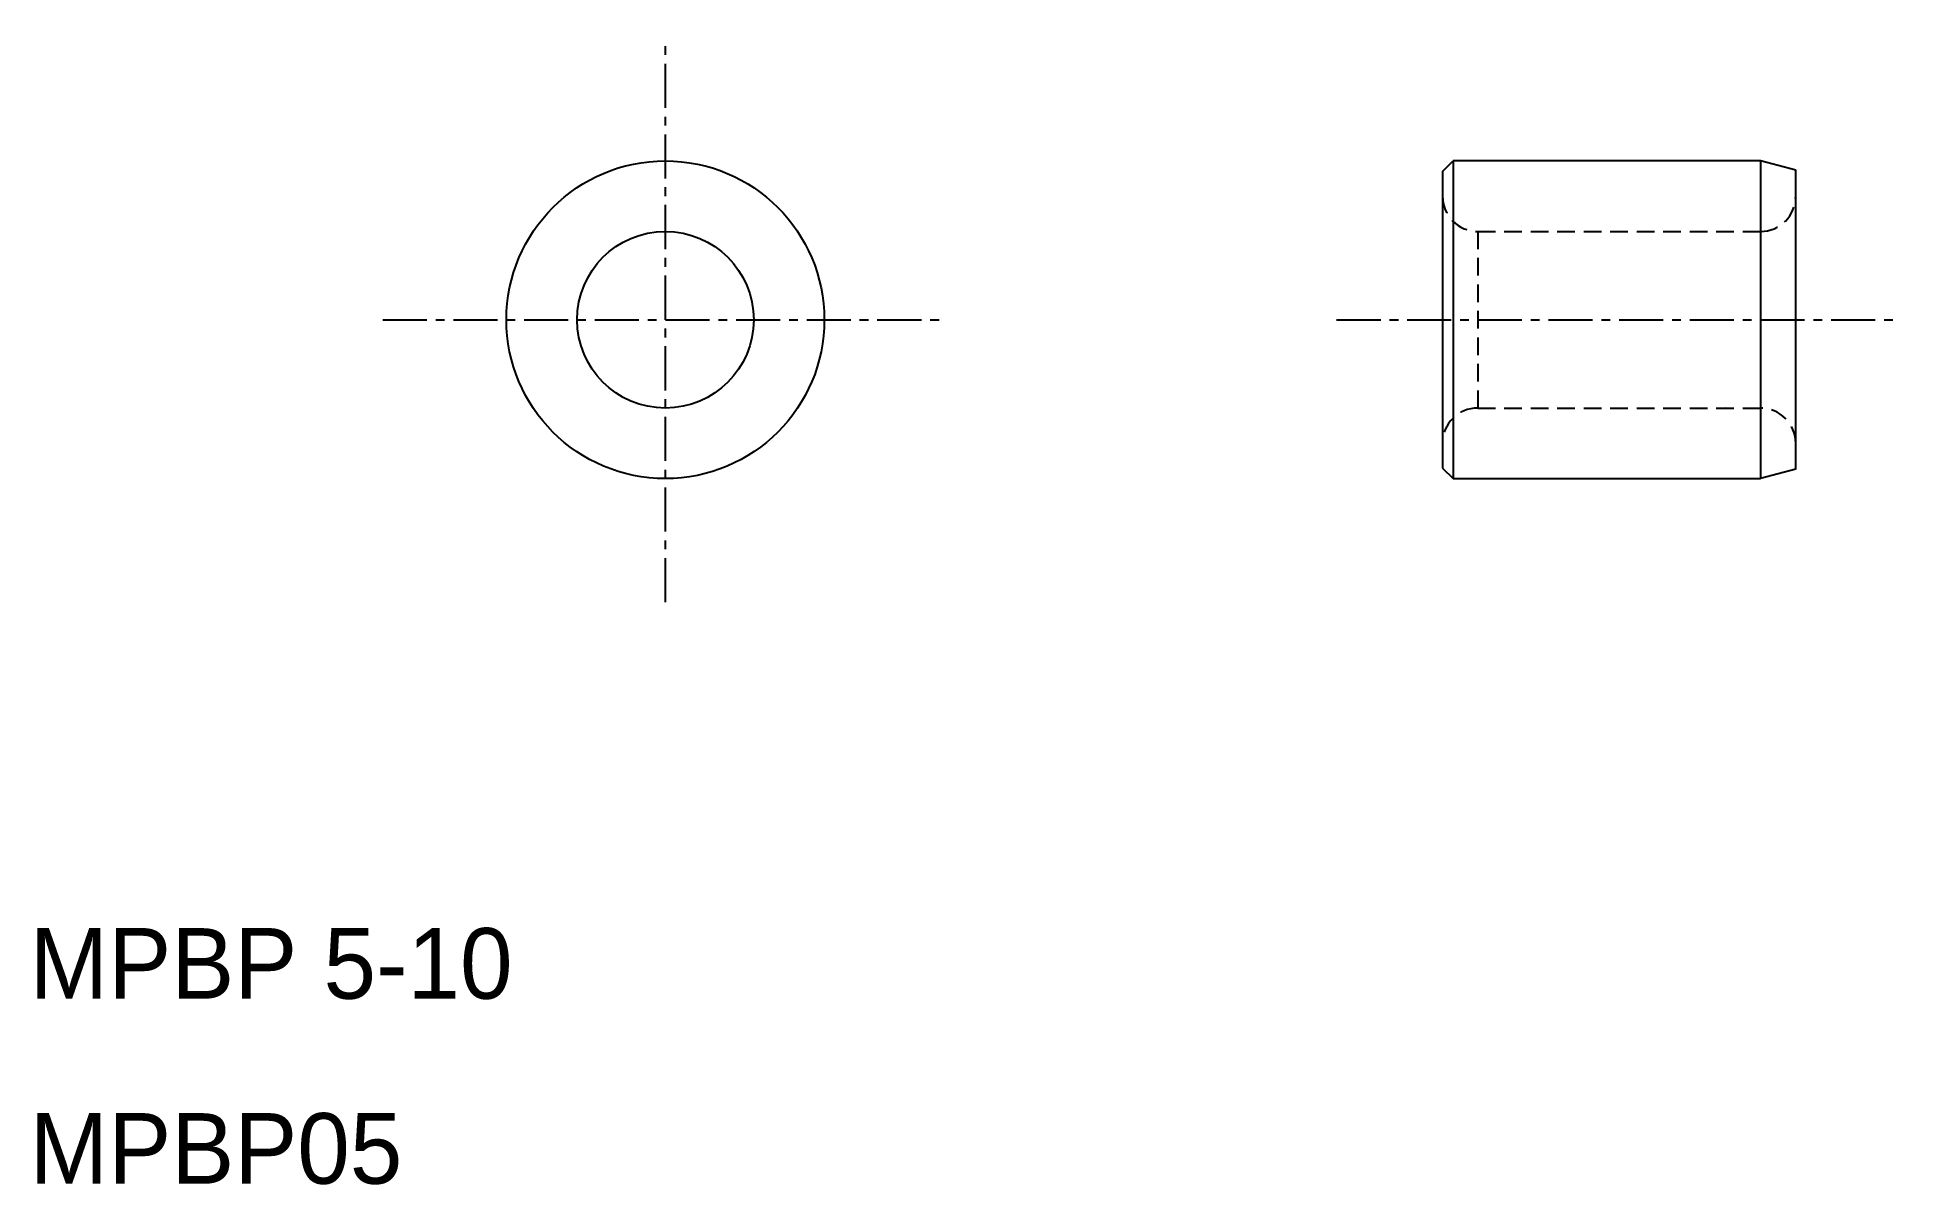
# Model space of a CAD drawing. Extents: x 44.6 to 97.3, y 75.1 to 107.6.
import ezdxf

# ---------------------------------------------------------------- set-up
doc = ezdxf.new("R2010")
doc.units = 0
doc.linetypes.add('CENTER', pattern=[2, 1.25, -0.25, 0.25, -0.25])
doc.linetypes.add('DASHED', pattern=[0.75, 0.5, -0.25])
doc.layers.get('0').update_dxf_attribs({"linetype": 'CONTINUOUS'})
doc.layers.add('CENTER', color=1, linetype='CENTER')

msp = doc.modelspace()

# ---------------------------------------------------------------- linework, layer by layer
at = {"color": 7, "linetype": 'CONTINUOUS'}
for p, q in [((84.336, 103.759), (84.636, 104.059)), ((93.336, 104.059), (84.636, 104.059)), ((84.636, 104.059), (84.636, 95.059)), ((93.336, 104.059), (93.336, 95.059)), ((94.336, 103.791), (93.336, 104.059)), ((84.336, 103.759), (84.336, 95.359)), ((94.336, 95.327), (94.336, 103.791)), ((84.336, 95.359), (84.636, 95.059)), ((84.636, 95.059), (93.336, 95.059)), ((94.336, 95.327), (93.336, 95.059))]:
    msp.add_line(p, q, dxfattribs=at)
at = {"color": 3, "linetype": 'DASHED'}
for p, q in [((85.336, 102.059), (93.336, 102.059)), ((85.336, 102.059), (85.336, 97.059)), ((85.336, 97.059), (93.336, 97.059)), ((86.241, 97.042), (86.336, 97.059)), ((92.431, 97.042), (92.336, 97.059))]:
    msp.add_line(p, q, dxfattribs=at)
at = {"color": 7, "linetype": 'CONTINUOUS'}
for radius in [4.5, 2.5]:
    msp.add_circle((62.336, 99.559), radius, dxfattribs=at)
at = {"color": 3, "linetype": 'DASHED'}
for centre, start, end in [((85.336, 103.059), 180, 270), ((93.336, 103.059), 270, 0), ((85.336, 96.059), 90, 180), ((93.336, 96.059), 0, 90)]:
    msp.add_arc(centre, 1, start, end, dxfattribs=at)
at = {"layer": 'CENTER', "color": 1, "linetype": 'CENTER'}
for p, q in [((62.336, 91.559), (62.336, 107.559)), ((54.336, 99.559), (70.336, 99.559)), ((81.336, 99.559), (97.336, 99.559))]:
    msp.add_line(p, q, dxfattribs=at)

# ---------------------------------------------------------------- texts
at = {"color": 7, "linetype": 'CONTINUOUS'}
for s, p in [('MPBP 5-10', (44.336, 80.33)), ('MPBP05', (44.336, 75.09))]:
    msp.add_text(s, height=2, dxfattribs=at).set_placement(p)

doc.saveas('drawing.dxf')
